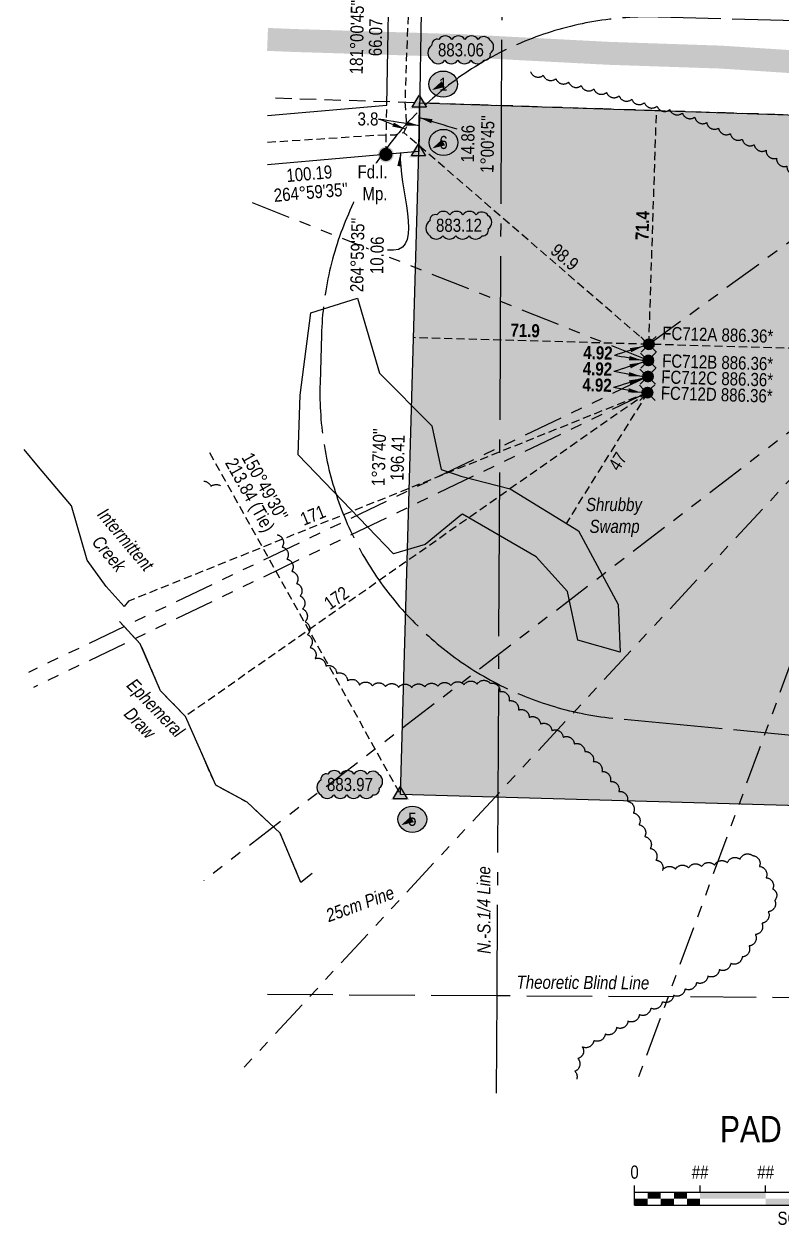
# Model space of a CAD drawing. Header units: inches. Extents: x 464475 to 485921, y 6038951 to 6050475.
# Drawn here: x 472939 to 473517, y 6042374 to 6043291 of the extents above; entities that cross this region are included whole.
import ezdxf
from ezdxf.enums import TextEntityAlignment as Align

# ---------------------------------------------------------------- set-up
doc = ezdxf.new("R2010")
doc.units = ezdxf.units.IN
doc.header["$LTSCALE"] = 5
for name, pattern in [('0', [1, 1, 0]), ('foc-ACCESSROAD', [3.75, 2.5, -1.25]), ('foc-BUFFER', [16.75, 15, -1.75]), ('foc-DRILLPATH', [14.75, 6, -1.75, 1.75, -1.75, 1.75, -1.75]), ('foc-QUARTERLINE', [33, 25, -3, 2, -3]), ('foc-TIELINE', [1.875, 1.25, -0.625]), ('foc-TOPO-ephemeral', [6.25, 3.125, -0.625, 0.625, -0.625, 0.625, -0.625]), ('foc-UNSURVEYED', [12.5, 10, -2.5]), ('UG_PIPE', [1.875, 1.25, -0.625])]:
    doc.linetypes.add(name, pattern=pattern)
for name, color, linetype in [('AS-PIPE-UG', 44, 'UG_PIPE'), ('AS-ROADS', 254, 'Continuous'), ('AUX-BUFFER', 7, 'foc-BUFFER'), ('C-RW', 13, 'Continuous'), ('DETAIL-T', 7, 'Continuous'), ('F-AR', 190, 'foc-ACCESSROAD'), ('L-BD', 7, 'Continuous'), ('L-MON', 1, 'Continuous'), ('L-QSEC', 8, 'foc-QUARTERLINE'), ('L-SECQ', 8, 'foc-QUARTERLINE'), ('L-TIE', 7, 'foc-TIELINE'), ('L-USEC', 7, 'foc-UNSURVEYED'), ('P-ELEVATION', 7, 'Continuous'), ('P-PDRILLPATH', 12, 'foc-DRILLPATH'), ('P-PROPOSED', 10, 'Continuous'), ('P-PROPOSED-H', 21, 'Continuous'), ('T-BUSH', 110, '0'), ('T-BUSH-T', 110, 'Continuous'), ('T-CREEK', 160, 'Continuous'), ('T-DRAW', 143, 'foc-TOPO-ephemeral'), ('T-TIE', 201, 'foc-TIELINE'), ('T-WATER-T', 170, 'Continuous'), ('WETLAND', 143, 'Continuous'), ('WETLAND-T', 146, 'Continuous')]:
    doc.layers.add(name, color=color, linetype=linetype)
doc.layers.add('T-TIE-T', color=201, linetype='Continuous', lineweight=18)
doc.styles.add('80', font='ARIALN.TTF', dxfattribs={"height": 10})
doc.styles.add('80CG', font='ARIALN.TTF', dxfattribs={"height": 10})
doc.styles.add('80L', font='ARIALN.TTF', dxfattribs={"height": 10})
doc.styles.add('foc-LtypeFont', font='ARIALN.TTF', dxfattribs={"height": 7.35})
doc.linetypes.add('foc-TOPO-flowdirection-NOLINE', pattern='A,0,[">",foc-LtypeFont,S=0.3,R=0,X=0,Y=-0.945],-20,[">",foc-LtypeFont,S=0.3,R=0,X=0,Y=-0.945],0', length=20)
doc.dimstyles.new('Compass 5 000', dxfattribs={"dimscale": 5, "dimtxt": 9, "dimasz": 2, "dimexe": 0.2, "dimexo": 0.0625, "dimgap": 0.5, "dimtad": 0, "dimtih": 1, "dimtoh": 1, "dimzin": 0, "dimdsep": 46, "dimtxsty": '80CG', "dimcen": 0.1, "dimse1": 1, "dimse2": 1, "dimclrd": 256, "dimclrt": 256, "dimaunit": 1, "dimadec": 4, "dimazin": 0, "dimtfac": 0.06, "dimtofl": 0, "dimtmove": 0, "dimatfit": 1, "dimfxl": 0.2, "dimtolj": 1, "dimtzin": 0, "dimlwd": -1, "dimarcsym": 0})

# ---------------------------------------------------------------- blocks, each defined once
blk = doc.blocks.new('fdia')
at = {"color": 255, "const_width": 1}
blk.add_lwpolyline([(-0.5, 0, 1), (0.5, 0, 1)], format="xyb", close=True, dxfattribs=at)
blk = doc.blocks.new('Fdiaa')
blk.add_blockref('fdia', (0, 0))
blk = doc.blocks.new('fdib')
at = {"color": 1, "const_width": 1.6}
blk.add_lwpolyline([(-0.4, 0, 1), (0.4, 0, 1)], format="xyb", close=True, dxfattribs=at)
at = {"color": 1}
blk.add_circle((0, 0), 0.8, dxfattribs=at)
blk = doc.blocks.new('Fdibb')
blk.add_blockref('fdib', (0, 0))
blk = doc.blocks.new('fdicc')
for name in ['Fdibb', 'Fdiaa']:
    blk.add_blockref(name, (0, 0))
blk = doc.blocks.new('FDI')
blk.add_blockref('fdicc', (0, 0))
blk = doc.blocks.new('TRIA')
blk.add_hatch(color=255).paths.add_polyline_path([(-0.04, 1.52), (-1.47, -0.87), (1.39, -0.87)])
blk = doc.blocks.new('TRIAA')
blk.add_blockref('TRIA', (0, 0))
blk = doc.blocks.new('TRIB')
at = {"color": 1}
blk.add_lwpolyline([(-1.12, -0.67), (-0.04, 1.13), (1.04, -0.67)], close=True, dxfattribs=at)
blk = doc.blocks.new('TRIBB')
blk.add_blockref('TRIB', (0, 0))
blk = doc.blocks.new('TRICC')
for name in ['TRIAA', 'TRIBB']:
    blk.add_blockref(name, (0, 0))
blk = doc.blocks.new('plspike')
blk.add_blockref('TRICC', (0, 0))
blk = doc.blocks.new('WC')
at = {"layer": 'L-MON'}
h = blk.add_hatch(color=255, dxfattribs=at)
h.dxf.hatch_style = 1
edge = h.paths.add_edge_path()
edge.add_arc((0, 0), 0.9, 0, 360)
at = {"layer": 'L-MON', "color": 240, "flags": 128}
for points in [[(-0.62, 0.5), (-1.23, 1.12)], [(0.52, 0.61), (1.13, 1.21)], [(-1.18, -1.18), (-0.56, -0.57)], [(1.16, -1.18), (0.56, -0.57)]]:
    blk.add_lwpolyline(points, dxfattribs=at)
at = {"layer": 'L-MON', "color": 240}
for radius in [0.8, 0.373]:
    blk.add_circle((0, 0), radius, dxfattribs=at)
blk = doc.blocks.new('*U329')
at = {"color": 0}
for p, q in [((-150, 0), (-150, 15)), ((-150, 10), (150.24, 10)), ((-100, 10), (-100, 15)), ((-50, 10), (-50, 15)), ((50, 10), (50, 15)), ((150.24, 0), (150.24, 15)), ((-150, 0), (150.24, 0))]:
    blk.add_line(p, q, dxfattribs=at)
for points in [[(-140, 10), (-130, 10), (-140, 5), (-130, 5)], [(-120, 10), (-110, 10), (-120, 5), (-110, 5)], [(-100, 10), (-50, 10), (-100, 5), (-50, 5)], [(50, 10), (150.24, 10), (50, 5), (150.24, 5)], [(-150, 5), (-140, 5), (-150, 0), (-140, 0)], [(-130, 5), (-120, 5), (-130, 0), (-120, 0)], [(-110, 5), (-100, 5), (-110, 0), (-100, 0)], [(-50, 5), (50, 5), (-50, 0), (50, 0)]]:
    blk.add_solid(points, dxfattribs=at)
at = {"color": 0, "style": '80'}
blk.add_text('metres', height=10, dxfattribs=at).set_placement((162.24, 20), align=Align.CENTER)
at = {"color": 0, "char_height": 10, "style": '80'}
for s, insert, attachment_point in [('0', (-150, 30.21), 2), ('##', (-100, 30.21), 2), ('##', (-50, 30.21), 2), ('##', (50, 30.21), 2), ('###', (136.7, 30.22), 3), ('SCALE 1:#####', (0.12, -5), 2)]:
    blk.add_mtext(s, dxfattribs=dict(at, insert=insert, attachment_point=attachment_point))
blk = doc.blocks.new('wa')
at = {"layer": 'P-ELEVATION'}
h = blk.add_hatch(color=111, dxfattribs=at)
h.dxf.hatch_style = 1
edge = h.paths.add_edge_path()
edge.add_arc((-17.35, -4.5), 6.1, 215, 325)
edge.add_arc((-7.35, -4.5), 6.1, 215, 325)
edge.add_arc((2.65, -4.5), 6.1, 215, 325)
edge.add_arc((12.65, -4.5), 6.1, 215, 325)
edge.add_arc((18.14, -3.7), 4.32, 263.43363, 373.43363)
edge.add_arc((18.85, 2.3), 6.1, 305, 415)
edge.add_arc((17.45, 4.39), 5.69, 30.69553, 140.69553)
edge.add_arc((8.05, 4.5), 6.1, 35, 145)
edge.add_arc((-1.95, 4.5), 6.1, 35, 145)
edge.add_arc((-11.95, 4.5), 6.1, 35, 145)
edge.add_arc((-18.04, 3.81), 4.33, 75.42608, 185.42608)
edge.add_arc((-18.36, -2.3), 6.96, 125, 235)
at = {"color": 240, "flags": 128}
blk.add_lwpolyline([(-22.35, -8, 0.520567), (-12.35, -8, 0.520567), (-2.35, -8, 0.520567), (7.65, -8, 0.520567), (17.65, -8, 0.520567), (22.35, -2.7, 0.520567), (22.35, 7.3, 0.520567), (13.05, 8, 0.520567), (3.05, 8, 0.520567), (-6.95, 8, 0.520567), (-16.95, 8, 0.520567), (-22.35, 3.4, 0.520567)], format="xyb", close=True, dxfattribs=at)
at = {"layer": 'P-ELEVATION', "color": 240, "flags": 128}
blk.add_lwpolyline([(0, 0, 12.5, 0, 0), (-12.42, -6.43, 0, 0, 0)], format="xyseb", dxfattribs=at)
at = {"layer": 'P-ELEVATION', "color": 240, "style": '80'}
blk.add_attdef('ELEVATION', text='', height=10, dxfattribs=at).set_placement((0, 0), align=Align.MIDDLE_CENTER)
blk = doc.blocks.new('*U452')
at = {"layer": 'P-ELEVATION'}
h = blk.add_hatch(color=111, dxfattribs=at)
h.dxf.hatch_style = 1
edge = h.paths.add_edge_path()
edge.add_arc((-17.35, -4.5), 6.1, 215, 325)
edge.add_arc((-7.35, -4.5), 6.1, 215, 325)
edge.add_arc((2.65, -4.5), 6.1, 215, 325)
edge.add_arc((12.65, -4.5), 6.1, 215, 325)
edge.add_arc((18.14, -3.7), 4.32, 263.43363, 373.43363)
edge.add_arc((18.85, 2.3), 6.1, 305, 415)
edge.add_arc((17.45, 4.39), 5.69, 30.69553, 140.69553)
edge.add_arc((8.05, 4.5), 6.1, 35, 145)
edge.add_arc((-1.95, 4.5), 6.1, 35, 145)
edge.add_arc((-11.95, 4.5), 6.1, 35, 145)
edge.add_arc((-18.04, 3.81), 4.33, 75.42608, 185.42608)
edge.add_arc((-18.36, -2.3), 6.96, 125, 235)
at = {"color": 240, "flags": 128}
blk.add_lwpolyline([(-22.35, -8, 0.520567), (-12.35, -8, 0.520567), (-2.35, -8, 0.520567), (7.65, -8, 0.520567), (17.65, -8, 0.520567), (22.35, -2.7, 0.520567), (22.35, 7.3, 0.520567), (13.05, 8, 0.520567), (3.05, 8, 0.520567), (-6.95, 8, 0.520567), (-16.95, 8, 0.520567), (-22.35, 3.4, 0.520567)], format="xyb", close=True, dxfattribs=at)
at = {"layer": 'P-ELEVATION', "color": 240, "flags": 128}
blk.add_lwpolyline([(0, 0, 12.5, 0, 0), (-25.39, 49.93, 0, 0, 0)], format="xyseb", dxfattribs=at)
at = {"layer": 'P-ELEVATION', "color": 240, "style": '80'}
blk.add_attdef('ELEVATION', text='', height=10, dxfattribs=at).set_placement((0, 0), align=Align.MIDDLE_CENTER)
blk = doc.blocks.new('Induction_Bend_No')
at = {"layer": 'P-ELEVATION'}
h = blk.add_hatch(color=111, dxfattribs=at)
h.dxf.hatch_style = 1
edge = h.paths.add_edge_path()
edge.add_ellipse((0, 0), major_axis=(-10.94, 0), ratio=0.913794, start_angle=0, end_angle=360)
at = {"layer": 'P-ELEVATION', "color": 7, "flags": 128}
blk.add_lwpolyline([(0, 0, 5, 0, 0), (-8.54, -4.54, 0, 0, 0)], format="xyseb", dxfattribs=at)
at = {"layer": 'P-ELEVATION', "color": 7}
blk.add_ellipse((0, 0), major_axis=(-10.94, 0), ratio=0.913794, dxfattribs=at)
at = {"layer": 'P-ELEVATION', "style": '80'}
blk.add_attdef('BEND', text='', height=10, dxfattribs=at).set_placement((0, 0), align=Align.MIDDLE_CENTER)

msp = doc.modelspace()

# ---------------------------------------------------------------- hatches: boundary and pattern name
at = {"layer": 'P-PROPOSED-H'}
h = msp.add_hatch(color=256, dxfattribs=at)
h.dxf.hatch_style = 1
h.paths.add_polyline_path([(473225.87, 6042702.764), (473239.808, 6043193.351), (473240.464, 6043230.474), (473872.911, 6043209.871), (473894.435, 6043209.301), (473879.516, 6042684.194)])

# ---------------------------------------------------------------- linework, layer by layer
at = {"layer": 'AS-PIPE-UG', "flags": 128}
msp.add_lwpolyline([(473124.499, 6043200.498), (473151.474, 6043202.218), (473206.921, 6043205.863), (473221.801, 6043206.115), (473228.371, 6043207.98), (473230.741, 6043212.603), (473229.551, 6043231.913), (473230.506, 6043260.918), (473231.996, 6043296.855), (473232.019, 6043322.255), (473232.869, 6043332.263), (473238.679, 6043335.553), (473262.121, 6043334.028), (473320.481, 6043331.73), (473373.454, 6043331.518), (473446.229, 6043330.353), (473522.866, 6043328.815), (473583.199, 6043327.395), (473648.144, 6043325.438), (473724.606, 6043322.225), (473788.286, 6043320.26), (473855.146, 6043317.693), (473923.816, 6043316.138), (473970.35, 6043314.432)], dxfattribs=at)
at = {"layer": 'AS-ROADS', "const_width": 17.5, "flags": 128}
msp.add_lwpolyline([(473124.499, 6043278.919), (473144.509, 6043278.11), (473272.136, 6043274.155), (473384.859, 6043268.303), (473470.101, 6043265.428), (473549.289, 6043260.31), (473654.334, 6043257.563), (473786.664, 6043252.495), (473878.554, 6043251.34), (473968.61, 6043248.732)], dxfattribs=at)
at = {"layer": 'AUX-BUFFER', "color": 251, "linetype": 'foc-BUFFER', "flags": 128}
msp.add_lwpolyline([(473165.614, 6043053.398), (473164.559, 6043016.513, 0.3951548), (473390.847, 6042760.608), (473577.918, 6042742.952, 0.4335326), (473851.161, 6042984.571), (473852.568, 6043033.751, 0.4142136), (473609.946, 6043290.66), (473422.522, 6043296.02, 0.4142136)], format="xyb", close=True, dxfattribs=at)
at = {"layer": 'C-RW'}
for points in [[(473124.499, 6043220.872), (473215.445, 6043228.84), (473217.696, 6043356.215), (473217.696, 6043356.215), (473876.599, 6043334.75), (473970.822, 6043332.256)], [(473970.16, 6043307.278), (473875.861, 6043309.774), (473242.231, 6043330.416), (473239.808, 6043193.351), (473239.808, 6043193.351), (473124.499, 6043183.248)]]:
    msp.add_lwpolyline(points, dxfattribs=at)
at = {"layer": 'F-AR', "flags": 128}
msp.add_lwpolyline([(473967.515, 6043207.366), (473872.911, 6043209.871), (473238.977, 6043230.522), (473124.499, 6043234.251)], dxfattribs=at)
at = {"layer": 'L-QSEC'}
for p, q in [((473303.913, 6043443.486), (473299.362, 6042549.015)), ((473299.362, 6042549.015), (473298.984, 6042474.731))]:
    msp.add_line(p, q, dxfattribs=at)
at = {"layer": 'L-TIE'}
msp.add_line((473080.264, 6042963.569), (473225.87, 6042702.764), dxfattribs=at)
at = {"layer": 'L-TIE', "flags": 128}
msp.add_lwpolyline([(473214.779, 6043191.158), (473215.445, 6043228.84)], dxfattribs=at)
at = {"layer": 'L-USEC'}
for p, q in [((473299.362, 6042549.015), (473124.499, 6042550.031)), ((473997.157, 6042544.965), (473299.362, 6042549.015))]:
    msp.add_line(p, q, dxfattribs=at)
at = {"layer": 'P-PDRILLPATH', "flags": 128}
for points in [[(473415.379, 6043046.255), (473992.897, 6043468.281)], [(473602.803, 6043040.894), (473075.778, 6042637.059)], [(473602.451, 6043028.599), (473101.661, 6042489.182)], [(473414.676, 6043021.665), (472942.091, 6042795.905)], [(473414.324, 6043009.37), (472945.973, 6042784.415)], [(473602.099, 6043016.304), (473406.96, 6042485.563)]]:
    msp.add_lwpolyline(points, dxfattribs=at)
at = {"layer": 'P-PROPOSED', "flags": 128}
msp.add_lwpolyline([(473225.87, 6042702.764), (473239.808, 6043193.351), (473240.464, 6043230.474), (473872.911, 6043209.871), (473894.435, 6043209.301), (473879.516, 6042684.194)], close=True, dxfattribs=at)
at = {"layer": 'T-BUSH', "flags": 128}
for points in [[(473325.19, 6043254.153, 0.520567), (473334.835, 6043251.535, 0.5205671), (473344.481, 6043248.916, 0.5205671), (473354.127, 6043246.298, 0.5205671), (473363.772, 6043243.68, 0.5205671), (473373.418, 6043241.061, 0.5205671), (473383.064, 6043238.443, 0.5205671), (473392.709, 6043235.825, 0.5205671), (473402.355, 6043233.206, 0.5205671), (473412.001, 6043230.588, 0.5205671), (473421.646, 6043227.97, 0.5205671), (473431.292, 6043225.351, 0.5205671), (473440.937, 6043222.733, 0.5205671), (473450.413, 6043219.65, 0.5205671), (473459.471, 6043215.425, 0.5205671), (473468.529, 6043211.201, 0.5205671), (473477.587, 6043206.976, 0.5205671), (473486.645, 6043202.751, 0.5205671), (473495.703, 6043198.527, 0.5205671), (473504.761, 6043194.302, 0.5205671), (473512.717, 6043188.262, 0.5205671), (473520.648, 6043182.179, 0.5205671), (473528.578, 6043176.097, 0.5205671), (473536.509, 6043170.014, 0.5205671), (473544.439, 6043163.931, 0.5205671), (473552.37, 6043157.848, 0.5205671), (473560.301, 6043151.765, 0.5205671), (473568.231, 6043145.683, 0.5205671), (473576.173, 6043139.615, 0.5205671), (473584.119, 6043133.552, 0.5205671), (473592.065, 6043127.489, 0.5205671), (473600.011, 6043121.426, 0.5205671), (473607.957, 6043115.364, 0.5205671), (473615.902, 6043109.301, 0.5205671), (473623.848, 6043103.238, 0.5205671), (473631.794, 6043097.175, 0.5205671), (473639.74, 6043091.112, 0.5205671), (473645, 6043082.744, 0.5205671), (473649.788, 6043073.971, 0.5205671), (473654.576, 6043065.198, 0.5205671), (473660.371, 6043058.275, 0.5205671), (473670.338, 6043059.018, 0.5205671), (473680.305, 6043059.761, 0.5205671), (473690.272, 6043060.505, 0.5205671), (473700.239, 6043061.248, 0.5205671), (473709.349, 6043064.188, 0.5205671), (473717.189, 6043070.388, 0.5205671), (473725.029, 6043076.587, 0.5205671), (473732.869, 6043082.786, 0.5205671), (473740.709, 6043088.985, 0.5205671), (473748.549, 6043095.185, 0.5205671), (473757.022, 6043100.485, 0.5205671), (473765.499, 6043105.78, 0.5205671), (473773.975, 6043111.075, 0.5205671), (473783.174, 6043114.003, 0.5205671), (473793.163, 6043114.336, 0.5205671), (473803.152, 6043114.669, 0.5205671), (473813.141, 6043115.001, 0.5205671), (473822.439, 6043112.075, 0.5205671), (473831.433, 6043107.717, 0.5205671), (473840.428, 6043103.358, 0.5205671), (473849.422, 6043099, 0.5205671), (473858.257, 6043094.38, 0.5205671), (473866.254, 6043088.385, 0.5205671), (473874.252, 6043082.39, 0.5205671), (473882.249, 6043076.396, 0.5205671), (473890.246, 6043070.401, 0.5205671), (473896.606, 6043062.748, 0.5205671), (473902.702, 6043054.827, 0.5205671), (473908.798, 6043046.907, 0.5205671), (473914.894, 6043038.987, 0.5205671), (473920.99, 6043031.066, 0.5205671), (473927.086, 6043023.146, 0.5205671), (473933.653, 6043015.614, 0.5205671), (473940.279, 6043008.132, 0.5205671), (473946.905, 6043000.649, 0.5205671), (473953.532, 6042993.167, 0.5205671), (473960.158, 6042985.685, 0.5205671), (473967.575, 6042979.242, 0.5205671), (473976.557, 6042974.858, 0.5205671), (473985.539, 6042970.474, 0.5205671), (473994.521, 6042966.09, 0.5205671), (474002.48, 6042960.149, 0.4360483), (474008.408, 6042953.456, 0.4360483)], [(473075.778, 6042941.776, -0.3039455), (473081.289, 6042937.809, -0.3404596), (473088.725, 6042938.177)], [(473131.94, 6042900.902, -0.5205671), (473135.626, 6042891.612, -0.5205671), (473139.312, 6042882.322, -0.5205671), (473142.998, 6042873.031, -0.5205671), (473146.684, 6042863.741, -0.5205671), (473149.399, 6042854.169, -0.5205671), (473151.27, 6042844.351, -0.5205671), (473153.141, 6042834.533, -0.5205671), (473155.013, 6042824.715, -0.5205671), (473156.884, 6042814.897, -0.5205671), (473160.696, 6042806.354, -0.5205671), (473168.963, 6042800.736, -0.5205671), (473177.229, 6042795.118, -0.5205671), (473185.495, 6042789.5, -0.5205671), (473194.555, 6042786.215, -0.5205671), (473204.533, 6042785.629, -0.5205671), (473214.51, 6042785.042, -0.5205671), (473224.488, 6042784.455, -0.5205671), (473234.466, 6042784.177, -0.5205671), (473244.445, 6042784.731, -0.5205671), (473254.424, 6042785.285, -0.5205671), (473264.404, 6042785.84, -0.5205671), (473274.383, 6042786.394, -0.5205671), (473284.362, 6042786.948, -0.5205671), (473294.342, 6042787.502, -0.5205671), (473301.739, 6042781.295, -0.5205671), (473308.808, 6042774.229, -0.5205671), (473315.877, 6042767.164, -0.5205671), (473324.11, 6042761.601, -0.5205671), (473332.72, 6042756.526, -0.5205671), (473341.331, 6042751.451, -0.5205671), (473349.941, 6042746.376, -0.5205671), (473358.551, 6042741.301, -0.5205671), (473366.476, 6042735.408, -0.5205671), (473372.983, 6042727.821, -0.5205671), (473379.489, 6042720.234, -0.5205671), (473385.996, 6042712.647, -0.5205671), (473392.502, 6042705.061, -0.5205671), (473399.009, 6042697.474, -0.5205671), (473403.58, 6042688.628, -0.5205671), (473407.879, 6042679.605, -0.5205671), (473412.178, 6042670.582, -0.5205671), (473416.477, 6042661.559, -0.5205671), (473420.776, 6042652.536, -0.5205671), (473425.738, 6042644.69, -0.5205671), (473435.683, 6042645.686, -0.5205671), (473445.628, 6042646.682, -0.5205671), (473455.573, 6042647.678, -0.5205671), (473465.518, 6042648.673, -0.5205671), (473475.295, 6042650.548, -0.5205671), (473484.905, 6042653.292, -0.5205671), (473494.516, 6042656.037, -0.5205671), (473499.731, 6042647.802, -0.5205671), (473504.793, 6042639.184, -0.5205671), (473509.854, 6042630.566, -0.5205671), (473511.381, 6042621.915, -0.5205671), (473506.479, 6042613.205, -0.5205671), (473501.577, 6042604.495, -0.5205671), (473496.675, 6042595.785, -0.5205671), (473491.773, 6042587.075, -0.5205671), (473486.557, 6042578.68, -0.5205671), (473477.838, 6042573.794, -0.5205671), (473469.118, 6042568.908, -0.5205671), (473460.399, 6042564.023, -0.5205671), (473451.68, 6042559.137, -0.5205671), (473442.961, 6042554.251, -0.5205671), (473434.242, 6042549.366, -0.5205671), (473425.528, 6042544.47, -0.5205671), (473416.829, 6042539.549, -0.5205671), (473408.13, 6042534.628, -0.5205671), (473399.43, 6042529.707, -0.5205671), (473390.731, 6042524.785, -0.5205671), (473382.032, 6042519.864, -0.5205671), (473373.333, 6042514.943, -0.5205671), (473364.634, 6042510.021, -0.5205671), (473361.172, 6042501.23, -0.5205671), (473359.021, 6042491.47, -0.2657387), (473360.364, 6042485.563)]]:
    msp.add_lwpolyline(points, format="xyb", dxfattribs=at)
at = {"layer": 'T-CREEK', "linetype": 'foc-TOPO-flowdirection-NOLINE', "flags": 128}
msp.add_lwpolyline([(473018.542, 6042850.277), (473015.25, 6042846.211), (473001.385, 6042861.436), (472986.944, 6042881.608), (472974.852, 6042922.981), (472949.83, 6042952.699), (472938.737, 6042965.883)], dxfattribs=at)
at = {"layer": 'T-CREEK', "flags": 128}
msp.add_lwpolyline([(473018.542, 6042850.277), (473015.25, 6042846.211), (473001.385, 6042861.436), (472986.944, 6042881.608), (472974.852, 6042922.981), (472949.83, 6042952.699), (472938.737, 6042965.883)], dxfattribs=at)
at = {"layer": 'T-DRAW', "flags": 128}
msp.add_lwpolyline([(473158.624, 6042642.316), (473149.971, 6042635.64), (473134.054, 6042673.143), (473108.999, 6042696.72), (473085.008, 6042709.685), (473061.783, 6042762.282), (473042.863, 6042781.92), (473027.384, 6042817.728), (473011.588, 6042834.726)], dxfattribs=at)
at = {"layer": 'T-DRAW', "linetype": 'foc-TOPO-flowdirection-NOLINE', "flags": 128}
msp.add_lwpolyline([(473158.624, 6042642.316), (473149.971, 6042635.64), (473134.054, 6042673.143), (473108.999, 6042696.72), (473085.008, 6042709.685), (473061.783, 6042762.282), (473042.863, 6042781.92), (473027.384, 6042817.728), (473011.588, 6042834.726)], dxfattribs=at)
at = {"layer": 'T-TIE'}
for p, q in [((473415.379, 6043046.255), (473421.189, 6043224.586)), ((473415.379, 6043046.255), (473228.371, 6043207.98)), ((473415.379, 6043046.255), (473235.774, 6043051.357)), ((473602.803, 6043040.894), (473415.379, 6043046.255)), ((473414.324, 6043009.37), (473018.542, 6042850.277)), ((473414.324, 6043009.37), (473061.783, 6042762.282)), ((473414.324, 6043009.37), (473352.333, 6042909.574))]:
    msp.add_line(p, q, dxfattribs=at)
at = {"layer": 'WETLAND'}
msp.add_lwpolyline([(473147.908, 6042961.773), (473149.29, 6043007.431), (473157.628, 6043070.178), (473193.157, 6043081.408), (473210.022, 6043024.239), (473249.861, 6042984.073), (473256.848, 6042950.827), (473269.207, 6042946.527), (473271.907, 6042945.588), (473309.685, 6042936.066), (473361.586, 6042903.826), (473392.002, 6042847.72), (473393.592, 6042811.302), (473361.152, 6042820.351), (473353.335, 6042857.69), (473329.441, 6042884.012), (473273.092, 6042916.72), (473271.883, 6042915.737), (473244.632, 6042893.565), (473220.46, 6042886.249), (473181.356, 6042926.954), (473147.908, 6042961.773)], close=True, dxfattribs=at)

# ---------------------------------------------------------------- block references
at = {"xscale": 0.99946998, "yscale": 0.99946998, "zscale": 0.99946998}
for name, p, values in [('wa', (473272.016, 6043270.96), {'ELEVATION': '883.06'}), ('*U452', (473270.534, 6043137.102), {'ELEVATION': '883.12'}), ('wa', (473187.366, 6042710.333), {'ELEVATION': '883.97'})]:
    msp.add_blockref(name, p, dxfattribs=at).add_auto_attribs(values)
at = {"layer": 'DETAIL-T', "xscale": 0.99946998, "yscale": 0.99946998, "zscale": 0.99946998}
msp.add_blockref('*U329', (473554.394, 6042389.3), dxfattribs=at)
at = {"layer": 'L-MON', "xscale": 1.000004782601698, "yscale": 1.000004782601698, "zscale": 1.000004782601698}
for p, values in [((473258.497, 6043244.783), {'BEND': '1'}), ((473258.701, 6043200.279), {'BEND': '6'}), ((473234.94, 6042683.784), {'BEND': '5'})]:
    msp.add_blockref('Induction_Bend_No', p, dxfattribs=at).add_auto_attribs(values)
at = {"layer": 'L-MON'}
for name, p, xscale, yscale, zscale in [('plspike', (473240.464, 6043230.474), 4.997349899999977, 4.997349899999977, 4.997349899999977), ('plspike', (473239.808, 6043193.351), 4.997349899999977, 4.997349899999977, 4.997349899999977), ('WC', (473415.379, 6043046.255), 4.997349899999989, 4.997349899999989, 4.997349899999989), ('WC', (473415.028, 6043033.96), 4.997349899999989, 4.997349899999989, 4.997349899999989), ('WC', (473414.676, 6043021.665), 4.997349899999989, 4.997349899999989, 4.997349899999989), ('WC', (473414.324, 6043009.37), 4.997349899999989, 4.997349899999989, 4.997349899999989), ('plspike', (473225.87, 6042702.764), 4.997349899999977, 4.997349899999977, 4.997349899999977)]:
    msp.add_blockref(name, p, dxfattribs=dict(at, xscale=xscale, yscale=yscale, zscale=zscale))

# ---------------------------------------------------------------- texts
at = {"layer": 'DETAIL-T', "color": 3, "insert": (473565.048, 6042447.217), "char_height": 19.9894, "width": 223.73937, "attachment_point": 5, "style": '80CG'}
msp.add_mtext('PAD SITE DETAIL', dxfattribs=at)
at = {"layer": 'L-BD', "style": '80L'}
for s, rotation, p in [("181°00'45''", 88.9874, (473192.621, 6043280.715)), ('66.07', 88.9874, (473206.861, 6043280.463)), ("1°00'45''", 88.9874, (473292.205, 6043199.044)), ('14.86', 88.9874, (473277.215, 6043199.309)), ('100.19', 5.0074, (473156.343, 6043176.507)), ("264°59'35''", 5.0074, (473157.586, 6043162.318)), ("1°37'40''", 88.3726, (473209.433, 6042960.061)), ('196.41', 88.3726, (473223.67, 6042959.656)), ("150°49'30''", 299.1744, (473122.526, 6042937.634)), ('213.84 (Tie)', 299.1744, (473110.091, 6042930.691))]:
    msp.add_text(s, height=9.9947, rotation=rotation, dxfattribs=at).set_placement(p, align=Align.MIDDLE)
at = {"layer": 'L-BD', "color": 3, "char_height": 9.99037, "attachment_point": 5, "style": '80L', "bg_fill": 1, "box_fill_scale": 1, "bg_fill_color": 21, "bg_fill_transparency": 0}
for s, insert, rotation in [('{\\fArial Narrow|b1|i0|c0|p34;71.4}', (473410.4, 6043136.855), 88.134141), ('{\\fArial Narrow|b1|i0|c0|p34;71.9}', (473321.011, 6043056.746), 358.372618), ('{\\fArial Narrow|b1|i0|c0|p34;4.92}', (473376.537, 6043039.726), 358.372618), ('{\\fArial Narrow|b1|i0|c0|p34;4.92}', (473376.185, 6043027.431), 358.372618), ('{\\fArial Narrow|b1|i0|c0|p34;4.92}', (473375.833, 6043015.136), 358.372618)]:
    msp.add_mtext_dynamic_manual_height_columns(s, width=21.82103, gutter_width=49.973, heights=[0], dxfattribs=dict(at, insert=insert, rotation=rotation))
at = {"layer": 'L-BD', "insert": (473467.944, 6043053.487), "char_height": 9.99469, "attachment_point": 5, "rotation": 358.361774, "style": '80L', "bg_fill": 1, "box_fill_scale": 1.15, "bg_fill_color": 21, "bg_fill_transparency": 0}
msp.add_mtext_dynamic_manual_height_columns('FC712A 886.36*', width=84.38368, gutter_width=49.973, heights=[0], dxfattribs=at)
at = {"layer": 'L-BD', "char_height": 9.99469, "attachment_point": 5, "rotation": 358.361774, "style": '80L'}
for s, width, insert in [('FC712B 886.36*', 84.96618, (473467.841, 6043032.449)), ('FC712C 886.36*', 85.61386, (473467.49, 6043020.154)), ('FC712D 886.36*', 85.01124, (473467.138, 6043007.859))]:
    msp.add_mtext_dynamic_manual_height_columns(s, width=width, gutter_width=49.973, heights=[0], dxfattribs=dict(at, insert=insert))
at = {"layer": 'L-SECQ', "insert": (473284.609, 6042580.771), "char_height": 9.99468, "attachment_point": 1, "rotation": 90.151928, "style": '80L'}
msp.add_mtext_dynamic_manual_height_columns('\\pi0.32609;{\\fArial Narrow|b0|i1|c0|p34;N.-S.1/4 Line}', width=66.64023, gutter_width=49.947, heights=[0], dxfattribs=at)
at = {"layer": 'L-USEC', "insert": (473313.768, 6042564.518), "char_height": 9.99468, "attachment_point": 1, "rotation": 359.667389, "style": '80L'}
msp.add_mtext_dynamic_manual_height_columns('\\pi0.76242;{\\fArial Narrow|b0|i1|c0|p34;Theoretic Blind Line}', width=101.01483, gutter_width=49.947, heights=[0], dxfattribs=at)
at = {"layer": 'T-BUSH-T', "insert": (473167.928, 6042614.622), "char_height": 9.9947, "attachment_point": 1, "rotation": 20, "style": '80L'}
msp.add_mtext_dynamic_manual_height_columns('{\\fArial Narrow|b0|i1|c0|p34;25cm Pine}', width=53.91179, gutter_width=49.973, heights=[0], dxfattribs=at)
at = {"layer": 'T-TIE-T', "insert": (473193.16, 6043223.224), "char_height": 9.9904, "attachment_point": 1, "style": '80L'}
msp.add_mtext_dynamic_manual_height_columns('3.8', width=13.97062, gutter_width=49.973, heights=[0], dxfattribs=at)
at = {"layer": 'T-TIE-T', "char_height": 9.9904, "attachment_point": 1, "style": '80L'}
for s, insert, rotation in [('98.9', (473346.074, 6043123.901), 319.146487), ('47', (473383.891, 6042954.163), 58.151969), ('171', (473148.363, 6042916.923), 21.898682), ('172', (473166.358, 6042851.312), 35.025676)]:
    msp.add_mtext_dynamic_manual_height_columns(s, width=12.28461, gutter_width=49.973, heights=[0], dxfattribs=dict(at, insert=insert, rotation=rotation))
at = {"layer": 'T-WATER-T', "char_height": 9.99989, "attachment_point": 1, "style": '80L'}
for s, insert, rotation in [('\\pi-0.62617;{\\fArial Narrow|b0|i1|c0|p34;Intermittent\\P\\pi12.914;Creek}', (473002.026, 6042921.997), 310.096707), ('\\pi0.31174;{\\fArial Narrow|b0|i1|c0|p34;Ephemeral \\P\\pi14.578;Draw}', (473023.334, 6042792.491), 313.934687)]:
    msp.add_mtext_dynamic_manual_height_columns(s, width=55.95027, gutter_width=49.973, heights=[0], dxfattribs=dict(at, insert=insert, rotation=rotation))
at = {"layer": 'WETLAND-T', "insert": (473368.378, 6042928.979), "char_height": 9.99989, "attachment_point": 1, "style": '80L'}
msp.add_mtext_dynamic_manual_height_columns('\\pi-0.9446;{\\fArial Narrow|b0|i1|c0|p34;Shrubby \\P\\pi1.7634;Swamp}', width=40.66148, gutter_width=49.973, heights=[0], dxfattribs=at)

# ---------------------------------------------------------------- leaders
at = {"layer": 'L-BD', "path_type": 1}
msp.add_leader([(473240.268, 6043219.38), (473268.847, 6043210.663)], dimstyle='Compass 5 000', override={"dimgap": 0.5, "dimtad": 0}, dxfattribs=at)
at = {"layer": 'L-BD', "color": 3, "path_type": 1}
for points in [[(473410.911, 6043044.784), (473389.05, 6043037.766)], [(473410.292, 6043033.946), (473389.05, 6043037.766)], [(473410.559, 6043032.489), (473388.698, 6043025.471)], [(473410.207, 6043020.194), (473388.346, 6043013.176)], [(473409.941, 6043021.651), (473388.698, 6043025.471)], [(473409.589, 6043009.356), (473388.346, 6043013.176)]]:
    msp.add_leader(points, dimstyle='Compass 5 000', override={"dimgap": 0.5, "dimtad": 0}, dxfattribs=at)
at = {"layer": 'T-TIE-T', "path_type": 1}
for points in [[(473229.634, 6043210.443), (473209.006, 6043218.174)], [(473240.156, 6043213.05), (473209.006, 6043218.174)]]:
    msp.add_leader(points, dimstyle='Compass 5 000', override={"dimgap": 0.5, "dimtad": 0}, dxfattribs=at)

# ---------------------------------------------------------------- next in the draw order: texts
at = {"layer": 'L-MON', "insert": (473192.109, 6043182.862), "char_height": 9.9947, "attachment_point": 1, "style": '80L', "bg_fill": 3, "box_fill_scale": 1.15, "bg_fill_color": 256, "bg_fill_true_color": 256, "bg_fill_transparency": 0}
msp.add_mtext_dynamic_manual_height_columns('\\pi1.0612;Fd.I.\\P\\pi4.7769;Mp.', width=22.03238, gutter_width=49.973, heights=[0], dxfattribs=at)

# ---------------------------------------------------------------- next in the draw order: linework, layer by layer
at = {"layer": 'P-PDRILLPATH', "flags": 128}
msp.add_lwpolyline([(473415.028, 6043033.96), (473106.241, 6043156.903)], dxfattribs=at)

# ---------------------------------------------------------------- next in the draw order: block references
at = {"layer": 'L-MON', "xscale": 4.997349899999977, "yscale": 4.997349899999977, "zscale": 4.997349899999977}
msp.add_blockref('FDI', (473214.779, 6043191.158), dxfattribs=at)

# ---------------------------------------------------------------- next in the draw order: leaders
at = {"layer": 'L-BD', "path_type": 1}
msp.add_leader([(473225.824, 6043192.126), (473220.504, 6043117.999), (473216.111, 6043118.162)], dimstyle='Compass 5 000', override={"dimgap": 0.5, "dimtad": 0}, dxfattribs=at)

# ---------------------------------------------------------------- next in the draw order: texts
at = {"layer": 'L-BD', "insert": (473208.032, 6043114.158), "char_height": 9.9947, "width": 10.71085, "attachment_point": 5, "rotation": 88.9874, "style": '80L', "bg_fill": 3, "box_fill_scale": 1.15, "bg_fill_color": 256, "bg_fill_true_color": 256, "bg_fill_transparency": 0}
msp.add_mtext('10.06', dxfattribs=at)

# ---------------------------------------------------------------- next in the draw order: texts
at = {"layer": 'L-BD', "insert": (473193.043, 6043114.423), "char_height": 9.9947, "width": 11.20724, "attachment_point": 5, "rotation": 88.9874, "style": '80L', "bg_fill": 3, "box_fill_scale": 1.15, "bg_fill_color": 256, "bg_fill_true_color": 256, "bg_fill_transparency": 0}
msp.add_mtext("264°59'35''", dxfattribs=at)

doc.saveas('drawing.dxf')
